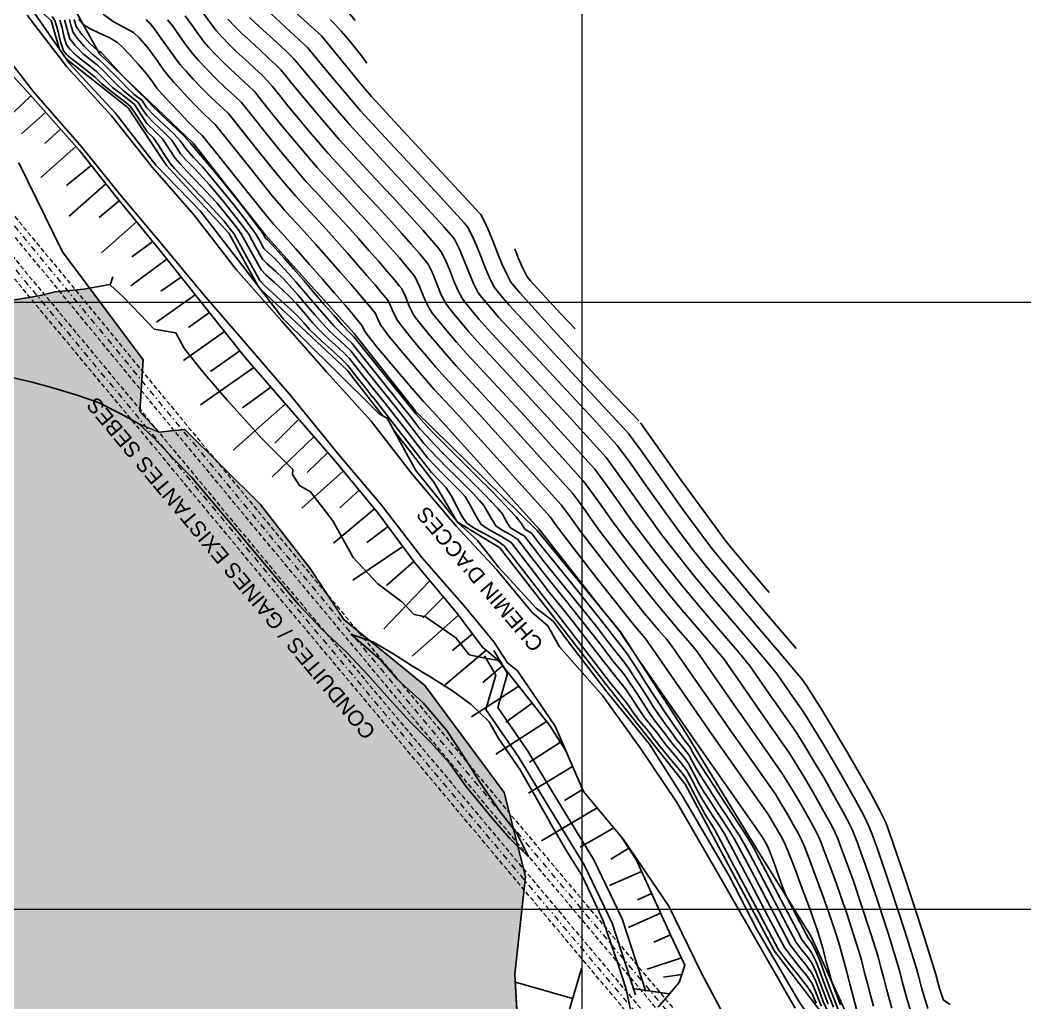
# Model space of a CAD drawing. Extents: x 62300 to 62842, y 108162 to 108784.
# Drawn here: x 62503.7 to 62587, y 108442.3 to 108523.2 of the extents above; entities that cross this region are included whole.
import ezdxf

# ---------------------------------------------------------------- set-up
doc = ezdxf.new("R2010")
doc.units = 0
doc.header["$LTSCALE"] = 1.000002
doc.header["$MEASUREMENT"] = 0
doc.linetypes.add('TRATTEGGIATA2', pattern=[0.375, 0.25, -0.125])
doc.linetypes.add('TRATTOPUNTO2', pattern=[0.5, 0.25, -0.125, 0, -0.125])
for name, color, linetype in [('-GZ-Bord route', 7, 'Continuous'), ('colore lago', 131, 'Continuous'), ('coordinate', 2, 'Continuous'), ('curve livello 1m', 2, 'Continuous'), ('curve livello 5m', 7, 'Continuous'), ('Limite fiume', 6, 'Continuous'), ('pendenze', 2, 'Continuous'), ('TalusHautBas', 7, 'Continuous'), ('TEXT035', 1, 'Continuous')]:
    doc.layers.add(name, color=color, linetype=linetype)
doc.layers.add('0_Col__Black_0.18', color=6, linetype='Continuous', lineweight=18)
doc.layers.add('0_Hatch', color=2, linetype='Continuous', lineweight=9)
doc.layers.add('Colori bordi', color=5, linetype='Continuous', plot=False)
doc.styles.add('ARIAL', font='arial.ttf')

msp = doc.modelspace()

# ---------------------------------------------------------------- hatches: boundary and pattern name
at = {"layer": '0_Hatch', "true_color": 0xf8991e}
h = msp.add_hatch(dxfattribs=at)
h.set_pattern_fill('ANGLE', color=30)
h.set_pattern_definition([(0, (0, 0), (0, 0.275), [0.2, -0.075]), (90, (0, 0), (-0.275, 2e-17), [0.2, -0.075])])
h.paths.add_polyline_path([(62483.297, 108515.684), (62482.032, 108517.097), (62480.797, 108518.624), (62479.381, 108520.094), (62478.303, 108521.736), (62477.321, 108523.279), (62476.207, 108524.706), (62475.417, 108526.585), (62474.691, 108527.672), (62473.682, 108529.326), (62472.861, 108530.056), (62471.982, 108530.92), (62470.881, 108534.491), (62470.759, 108537.242), (62470.68, 108538.889), (62471.308, 108540.459), (62471.782, 108541.391), (62472.425, 108542.8), (62473.267, 108544.257), (62472.168, 108544.884), (62471.307, 108544.63), (62468.158, 108548.302), (62467.459, 108547.562), (62466.818, 108546.48), (62466.033, 108544.564), (62465.943, 108542.034), (62464.463, 108541.58), (62464.922, 108540.056), (62465.635, 108538.368), (62466.526, 108536.084), (62467.294, 108533.586), (62467.904, 108531.734), (62468.335, 108529.356), (62469.135, 108527.456), (62470.188, 108525.91), (62471.267, 108524.698), (62472.873, 108522.774), (62474.189, 108520.808), (62475.889, 108518.535), (62477.975, 108515.927), (62480.167, 108513.315), (62482.457, 108510.57), (62484.555, 108507.662), (62486.92, 108504.999), (62489.135, 108502.419), (62490.622, 108500.479), (62491.827, 108498.973), (62493.129, 108497.806), (62494.48, 108496.495), (62496.19, 108495.56), (62497.731, 108495.16), (62499.247, 108494.765), (62500.926, 108494.352), (62502.672, 108493.881), (62504.595, 108493.435), (62506.229, 108492.99), (62508.5, 108492.315), (62510.226, 108491.698), (62512.018, 108490.794), (62513.477, 108490.005), (62515.152, 108489.294), (62513.59, 108490.987), (62513.852, 108495.246), (62509.448, 108501.151), (62508.982, 108501.068), (62506.616, 108500.849), (62505.254, 108500.524), (62503.455, 108500.237), (62501.638, 108500.05), (62499.811, 108499.923), (62498.418, 108499.75), (62497.259, 108500.191), (62496.031, 108500.762), (62495.132, 108501.512), (62493.506, 108503.289), (62492.119, 108504.715), (62490.787, 108506.486), (62489.29, 108508.763), (62487.365, 108510.725), (62486.104, 108512.363), (62484.545, 108514.141)])
at = {"layer": 'colore lago', "linetype": 'Continuous', "lineweight": 0}
msp.add_hatch(color=256, dxfattribs=at).paths.add_polyline_path([(62379.582, 108610.581), (62385.62, 108600.92), (62400.115, 108577.726), (62397.691, 108576.2), (62399.555, 108573.013), (62400.542, 108570.997), (62402.182, 108566.645), (62403.779, 108562.376), (62405.518, 108558.228), (62408.196, 108552.888), (62411.192, 108547.807), (62415.156, 108541.54), (62417.677, 108537.481), (62418.985, 108535.375), (62423.804, 108527.74), (62427.401, 108522.066), (62428.917, 108522.33), (62431.999, 108520.483), (62435.209, 108517.103), (62435.248, 108508.375), (62442.532, 108497.745), (62448.327, 108490.271), (62457.902, 108478.106), (62469.007, 108462.331), (62468.89, 108461.981), (62477.152, 108449.843), (62486.864, 108436.011), (62496.889, 108418.536), (62504.8, 108403.974), (62555.468, 108403.974), (62553.625, 108410.285), (62549.503, 108421.578), (62547.915, 108426.777), (62544.897, 108437.007), (62544.493, 108444.651), (62545.356, 108452.699), (62543.608, 108459.606), (62537.06, 108468.431), (62530.397, 108473.862), (62527.61, 108478.063), (62523.513, 108483.362), (62517.305, 108489.509), (62515.162, 108489.283), (62514.102, 108489.72), (62513.477, 108490.005), (62512.018, 108490.794), (62510.226, 108491.698), (62508.5, 108492.315), (62506.229, 108492.99), (62504.595, 108493.435), (62499.247, 108494.765), (62496.19, 108495.56), (62494.48, 108496.495), (62493.23, 108497.707), (62491.827, 108498.973), (62490.622, 108500.479), (62489.135, 108502.419), (62486.92, 108504.999), (62484.555, 108507.662), (62482.457, 108510.57), (62480.167, 108513.315), (62477.975, 108515.927), (62475.889, 108518.535), (62474.189, 108520.808), (62472.873, 108522.774), (62471.267, 108524.698), (62470.188, 108525.91), (62469.135, 108527.456), (62468.335, 108529.356), (62467.904, 108531.734), (62467.294, 108533.586), (62466.526, 108536.084), (62465.635, 108538.368), (62464.922, 108540.056), (62464.463, 108541.58), (62465.943, 108542.034), (62466.033, 108544.564), (62466.818, 108546.48), (62467.459, 108547.562), (62468.158, 108548.302), (62466.582, 108550.14), (62461.323, 108555.669), (62452.234, 108564.908), (62445.975, 108571.355), (62438.597, 108578.993), (62431.968, 108586.051), (62422.759, 108596.383), (62419.614, 108600.43), (62408.579, 108615.912), (62402.883, 108625.049), (62402.43, 108624.768), (62397.589, 108621.762), (62392.271, 108618.46)])

# ---------------------------------------------------------------- linework, layer by layer
at = {"layer": '-GZ-Bord route', "flags": 128}
for points in [[(62504.292, 108523.638), (62507.567, 108519.403), (62511.248, 108515.343), (62514.642, 108511.106), (62518.067, 108507.176), (62521.514, 108502.693), (62525.289, 108498.449), (62528.963, 108494.262), (62532.655, 108490.199), (62536.044, 108485.802), (62539.657, 108481.557), (62542.999, 108477.964), (62545.92, 108474.437), (62547.194, 108473.324), (62548.174, 108471.599), (62551.701, 108467.593), (62554.873, 108463.21), (62557.798, 108458.833), (62561.58, 108452.323), (62567.572, 108441.839)], [(62562.553, 108439.676), (62559.878, 108444.72), (62557.187, 108450.23), (62553.446, 108455.723), (62550.133, 108459.698), (62547.803, 108465.079), (62544.705, 108469.642), (62543.871, 108470.276), (62542.743, 108472.014), (62540.293, 108475.022), (62536.826, 108478.97), (62533.516, 108483.239), (62530.006, 108487.406), (62526.047, 108492.26), (62522.852, 108496.004), (62518.825, 108500.642), (62515.501, 108504.638), (62511.909, 108508.94), (62508.826, 108512.738), (62504.852, 108517.301), (62501.841, 108521.172)]]:
    msp.add_lwpolyline(points, dxfattribs=at)
at = {"layer": '0_Col__Black_0.18', "linetype": 'TRATTEGGIATA2', "ltscale": 1.5, "flags": 128}
for points, elevation in [([(62462.951, 108569.266), (62468.482, 108563.313), (62474.066, 108557.787), (62475.014, 108556.513), (62475.806, 108554.754), (62477.042, 108551.158), (62484.673, 108530.139), (62485.796, 108527.96), (62486.539, 108527.03), (62496.147, 108515.461), (62498.015, 108513.188), (62499.314, 108511.67), (62499.508, 108511.447), (62501.86, 108508.75), (62502.044, 108508.532), (62503.096, 108507.296), (62503.169, 108507.21), (62506.669, 108502.962), (62510.917, 108497.796), (62515.172, 108492.623), (62520.198, 108486.553), (62525.225, 108480.482), (62530.361, 108474.313), (62535.499, 108468.144), (62540.212, 108462.497), (62544.926, 108456.851), (62565.713, 108432.084), (62567.128, 108430.36), (62568.411, 108428.898), (62569.163, 108427.961), (62570.114, 108426.834), (62570.457, 108426.45), (62575.082, 108420.662), (62582.399, 108411.97), (62582.754, 108410.872), (62581.736, 108410.542), (62581.445, 108411.441), (62574.254, 108419.984), (62569.64, 108425.759), (62569.306, 108426.133), (62568.337, 108427.281), (62567.592, 108428.209), (62566.312, 108429.667), (62564.89, 108431.401), (62544.106, 108456.164), (62539.391, 108461.812), (62534.677, 108467.459), (62529.539, 108473.629), (62524.402, 108479.799), (62519.374, 108485.87), (62514.347, 108491.942), (62510.09, 108497.117), (62505.844, 108502.281), (62502.347, 108506.525), (62502.28, 108506.604), (62501.229, 108507.839), (62501.048, 108508.052), (62498.701, 108510.744), (62498.504, 108510.971), (62497.195, 108512.501), (62495.322, 108514.78), (62485.71, 108526.354), (62484.894, 108527.375), (62483.691, 108529.709), (62476.034, 108550.802), (62474.81, 108554.36), (62474.086, 108555.967), (62473.256, 108557.084), (62467.714, 108562.568), (62462.167, 108568.537)], 279.04), ([(62463.405, 108565.574), (62465.133, 108563.791), (62469.02, 108559.793), (62472.915, 108555.789), (62473.768, 108554.683), (62474.27, 108553.501), (62475.053, 108551.212), (62475.959, 108548.424), (62476.864, 108545.64), (62482.403, 108528.776), (62483.598, 108526.257), (62484.158, 108525.609), (62494.437, 108513.44), (62495.976, 108511.575), (62496.99, 108510.456), (62498.469, 108508.942), (62499.969, 108507.403), (62500.142, 108507.214), (62501.341, 108505.952), (62503.051, 108503.871), (62504.767, 108501.782), (62509.889, 108495.622), (62515.014, 108489.461), (62518.195, 108485.622), (62525.264, 108477.098), (62530.391, 108470.978), (62534.032, 108466.633), (62535.529, 108464.845), (62535.642, 108464.708), (62536.737, 108463.404), (62545.242, 108453.253), (62545.418, 108453.044), (62561.204, 108434.247), (62563.166, 108431.887), (62565.561, 108428.98), (62566.396, 108428.011), (62567.418, 108426.731), (62568.805, 108425.067), (62572.623, 108420.422), (62576.608, 108415.646), (62580.658, 108410.792), (62581.152, 108409.337), (62580.139, 108408.993), (62579.709, 108410.26), (62575.787, 108414.96), (62571.799, 108419.739), (62567.981, 108424.384), (62566.589, 108426.054), (62565.572, 108427.328), (62564.743, 108428.291), (62562.342, 108431.205), (62560.383, 108433.561), (62544.599, 108452.356), (62544.422, 108452.566), (62535.917, 108462.716), (62534.82, 108464.023), (62534.706, 108464.161), (62533.211, 108465.946), (62529.571, 108470.291), (62524.442, 108476.413), (62517.372, 108484.939), (62514.19, 108488.777), (62509.066, 108494.938), (62503.943, 108501.1), (62502.224, 108503.191), (62500.538, 108505.243), (62499.359, 108506.485), (62499.192, 108506.668), (62497.703, 108508.194), (62496.211, 108509.723), (62495.167, 108510.875), (62493.616, 108512.754), (62483.344, 108524.914), (62482.694, 108525.668), (62481.407, 108528.378), (62475.846, 108545.308), (62474.941, 108548.093), (62474.037, 108550.874), (62473.27, 108553.119), (62472.836, 108554.139), (62472.105, 108555.087), (62468.252, 108559.048), (62464.365, 108563.045), (62462.637, 108564.829)], 277.833)]:
    msp.add_lwpolyline(points, close=True, dxfattribs=dict(at, elevation=elevation))
at = {"layer": '0_Col__Black_0.18', "linetype": 'TRATTOPUNTO2', "ltscale": 2, "flags": 128}
for points, elevation in [([(62462.559, 108568.901), (62468.098, 108562.94), (62473.661, 108557.435), (62474.55, 108556.24), (62475.308, 108554.557), (62476.538, 108550.98), (62484.182, 108529.924), (62485.345, 108527.667), (62486.124, 108526.692), (62495.734, 108515.121), (62497.605, 108512.844), (62498.909, 108511.32), (62499.105, 108511.096), (62501.454, 108508.401), (62501.636, 108508.186), (62502.688, 108506.95), (62502.758, 108506.868), (62506.256, 108502.622), (62510.504, 108497.456), (62514.759, 108492.282), (62519.786, 108486.211), (62524.813, 108480.14), (62529.95, 108473.971), (62535.088, 108467.802), (62539.801, 108462.154), (62544.516, 108456.507), (62565.301, 108431.742), (62566.72, 108430.013), (62568.001, 108428.553), (62568.75, 108427.621), (62569.71, 108426.484), (62570.049, 108426.105), (62574.668, 108420.323), (62581.922, 108411.705), (62582.245, 108410.707)], 279.04), ([(62463.021, 108565.201), (62464.749, 108563.418), (62468.636, 108559.42), (62472.51, 108555.438), (62473.302, 108554.411), (62473.77, 108553.31), (62474.545, 108551.043), (62475.45, 108548.258), (62476.355, 108545.474), (62481.905, 108528.577), (62483.146, 108525.962), (62483.751, 108525.261), (62494.026, 108513.097), (62495.571, 108511.225), (62496.601, 108510.09), (62498.086, 108508.568), (62499.58, 108507.036), (62499.751, 108506.85), (62500.939, 108505.597), (62502.637, 108503.531), (62504.355, 108501.441), (62509.478, 108495.28), (62514.602, 108489.119), (62517.784, 108485.281), (62524.853, 108476.755), (62529.981, 108470.634), (62533.622, 108466.289), (62535.117, 108464.503), (62535.231, 108464.366), (62536.327, 108463.06), (62544.832, 108452.909), (62545.008, 108452.7), (62560.794, 108433.904), (62562.754, 108431.546), (62565.152, 108428.636), (62565.984, 108427.67), (62567.003, 108426.392), (62568.393, 108424.725), (62572.211, 108420.08), (62576.198, 108415.303), (62580.184, 108410.526), (62580.646, 108409.165)], 277.833)]:
    msp.add_lwpolyline(points, dxfattribs=dict(at, elevation=elevation))
at = {"layer": 'Colori bordi', "linetype": 'Continuous', "lineweight": 0, "flags": 128}
msp.add_lwpolyline([(62496.889, 108418.536), (62504.8, 108403.974), (62555.468, 108403.974), (62553.625, 108410.285), (62549.503, 108421.578), (62547.915, 108426.777), (62544.897, 108437.007), (62544.493, 108444.651), (62545.356, 108452.699), (62543.608, 108459.606), (62537.06, 108468.431), (62530.397, 108473.862), (62527.61, 108478.063), (62523.513, 108483.362), (62517.305, 108489.509), (62515.162, 108489.283), (62513.59, 108490.987), (62513.852, 108495.246), (62507.206, 108504.157), (62503.622, 108511.488)], dxfattribs=at)
at = {"layer": 'coordinate', "linetype": 'Continuous', "lineweight": 0}
for p, q in [((62550, 108657.803), (62550, 108403.974)), ((62300, 108500), (62587, 108500)), ((62300, 108450), (62587, 108450))]:
    msp.add_line(p, q, dxfattribs=at)
at = {"layer": 'curve livello 1m'}
for p, q in [((62500.388, 108528.529), (62506.267, 108523.205)), ((62506.267, 108523.205), (62506.97, 108520.827)), ((62507.509, 108520.051), (62512.621, 108516.011)), ((62512.621, 108516.011), (62515.795, 108511.26)), ((62515.795, 108511.26), (62520.911, 108505.68)), ((62520.911, 108505.68), (62523.297, 108501.372)), ((62523.527, 108501.073), (62530.656, 108494.405)), ((62530.656, 108494.405), (62533.548, 108490.682)), ((62534.568, 108489.369), (62537.82, 108485.183)), ((62537.82, 108485.183), (62539.739, 108481.916)), ((62539.739, 108481.916), (62543.26, 108479.775)), ((62543.26, 108479.775), (62552.201, 108468.266)), ((62552.201, 108468.266), (62558.522, 108460.294)), ((62558.522, 108460.294), (62565.886, 108446.521)), ((62565.886, 108446.521), (62572.134, 108438.367))]:
    msp.add_line(p, q, dxfattribs=at)
at = {"layer": 'curve livello 1m', "flags": 128}
for points in [[(62554.706, 108490.215), (62551.573, 108493.492), (62547.943, 108497.399), (62544.904, 108500.764), (62544.904, 108500.764), (62544.434, 108501.312), (62544.166, 108501.649), (62544.166, 108501.649), (62543.813, 108502.303), (62543.455, 108503.105), (62543.094, 108503.995), (62542.733, 108504.911), (62542.374, 108505.794), (62542.02, 108506.584), (62541.672, 108507.22), (62541.672, 108507.22), (62541.572, 108507.336), (62539.521, 108509.572), (62537, 108512.27), (62534.541, 108514.903), (62532.676, 108516.945), (62532.676, 108516.945), (62531.99, 108517.756), (62528.544, 108521.937), (62524.577, 108525.575)], [(62510.574, 108523.733), (62511.39, 108523.115), (62512.293, 108522.647), (62513.077, 108522.231), (62513.528, 108521.782), (62514.14, 108521.084), (62514.566, 108520.524), (62515.058, 108519.83), (62515.548, 108519.139), (62515.967, 108518.59), (62516.347, 108518.156), (62516.895, 108517.557), (62517.543, 108516.869), (62518.219, 108516.165), (62518.857, 108515.518), (62519.363, 108515.045), (62519.799, 108514.633), (62520.93, 108513.245), (62522.84, 108510.842), (62524.502, 108508.775), (62525.053, 108508.117), (62525.511, 108507.582), (62525.986, 108507.065), (62526.594, 108506.415), (62527.109, 108505.857), (62528.125, 108504.717), (62529.13, 108503.58), (62530.09, 108502.487), (62530.969, 108501.476), (62531.733, 108500.589), (62532.348, 108499.864), (62532.779, 108499.342), (62532.992, 108499.063), (62533.201, 108498.598), (62533.411, 108498.127), (62533.651, 108497.794), (62534.088, 108497.241), (62534.681, 108496.515), (62535.393, 108495.661), (62536.185, 108494.727), (62537.017, 108493.758), (62537.852, 108492.802), (62539.643, 108490.874), (62547.391, 108482.319), (62547.782, 108481.78), (62548.249, 108481.131), (62551.183, 108477.321), (62554.14, 108473.592), (62554.721, 108472.907), (62555.216, 108472.321), (62560.135, 108465.239), (62560.56, 108464.634), (62565.38, 108457.756), (62565.894, 108456.916), (62566.394, 108456.047), (62566.73, 108455.409), (62567.041, 108454.669), (62567.525, 108453.425), (62568.117, 108451.847), (62568.754, 108450.104), (62569.373, 108448.366), (62569.652, 108447.511), (62569.881, 108446.678), (62570.15, 108445.645), (62570.402, 108444.681), (62570.582, 108444.053), (62570.928, 108443.095), (62571.322, 108442.1)], [(62518.745, 108523.905), (62519.28, 108523.18), (62519.863, 108522.379), (62520.332, 108521.863), (62520.951, 108521.222), (62521.532, 108520.666), (62522.266, 108519.986), (62523.027, 108519.288), (62523.687, 108518.675), (62524.116, 108518.252), (62524.516, 108517.761), (62525.191, 108516.912), (62525.778, 108516.181), (62527.587, 108514.019), (62529.094, 108512.263), (62530.194, 108511.059), (62531.644, 108509.506), (62533.131, 108507.915), (62534.34, 108506.597), (62535.166, 108505.668), (62535.949, 108504.776), (62536.62, 108504.002), (62537.104, 108503.43), (62537.332, 108503.142), (62537.69, 108502.431), (62538.057, 108501.525), (62538.426, 108500.615), (62538.788, 108499.888), (62539.018, 108499.579), (62539.454, 108499.039), (62540.034, 108498.344), (62540.696, 108497.567), (62541.378, 108496.783), (62547.207, 108490.51), (62551.076, 108486.237), (62551.76, 108485.316), (62552.823, 108483.828), (62553.972, 108482.216), (62554.913, 108480.924), (62556.541, 108478.809), (62558.183, 108476.74), (62559.545, 108475.115), (62561.249, 108473.128), (62562.838, 108471.269), (62563.859, 108470.033), (62565.7, 108467.383), (62565.859, 108467.156), (62567.663, 108464.581), (62568.388, 108463.42), (62569.159, 108462.146), (62569.934, 108460.83), (62570.674, 108459.544), (62571.339, 108458.356), (62571.887, 108457.337), (62572.279, 108456.557), (62572.448, 108456.148), (62572.716, 108455.448), (62573.033, 108454.59), (62573.348, 108453.707), (62574.255, 108451.037), (62575.236, 108448.026), (62575.999, 108445.578), (62576.204, 108444.836), (62576.441, 108443.932), (62576.673, 108443.044), (62576.866, 108442.352), (62577.202, 108441.29)], [(62531.329, 108523.206), (62530.824, 108523.819)], [(62506.356, 108523.531), (62506.588, 108523.221), (62506.834, 108522.421), (62507.04, 108521.46), (62507.282, 108520.705), (62507.565, 108520.385), (62508.03, 108519.997), (62508.688, 108519.491), (62509.373, 108518.966), (62509.919, 108518.52), (62510.449, 108517.996), (62511.022, 108517.531), (62511.75, 108516.977), (62512.421, 108516.462), (62512.824, 108516.116), (62513.24, 108515.527), (62513.738, 108514.719), (62514.195, 108514.05), (62514.682, 108513.568), (62515.11, 108512.945), (62515.608, 108512.147), (62516.059, 108511.483), (62516.453, 108511.023), (62517.038, 108510.39), (62517.747, 108509.642), (62518.514, 108508.839), (62519.274, 108508.041), (62519.961, 108507.305), (62520.509, 108506.692), (62520.986, 108506.113), (62521.329, 108505.66), (62522.396, 108503.723), (62523.468, 108501.778), (62523.84, 108501.396), (62524.49, 108500.797), (62525.268, 108500.095), (62526.025, 108499.404), (62526.611, 108498.84), (62527.093, 108498.295), (62527.576, 108497.751), (62528.142, 108497.203), (62528.857, 108496.548), (62529.604, 108495.872), (62530.268, 108495.26), (62530.732, 108494.799), (62531.396, 108493.948), (62532.289, 108492.796), (62532.628, 108492.376), (62532.966, 108491.956), (62534.515, 108489.962), (62537.613, 108485.974), (62538.273, 108485.296), (62538.84, 108484.705), (62539.259, 108484.03), (62539.719, 108483.166), (62540.158, 108482.354), (62540.512, 108481.831), (62541.133, 108481.384), (62542.012, 108480.904), (62542.916, 108480.414), (62543.613, 108479.938), (62545.589, 108477.379), (62547.578, 108474.802), (62547.941, 108474.35), (62548.304, 108473.898), (62550.357, 108471.236), (62552.299, 108468.721), (62552.791, 108468.116), (62553.366, 108467.416), (62553.718, 108466.978), (62554.013, 108466.534), (62554.309, 108466.088), (62554.76, 108465.521), (62555.305, 108464.867), (62555.738, 108464.32), (62555.795, 108464.231), (62556.292, 108463.591), (62556.929, 108462.821), (62557.597, 108462.027), (62558.184, 108461.312), (62558.582, 108460.782), (62558.889, 108460.238), (62559.324, 108459.398), (62559.786, 108458.501), (62560.177, 108457.782), (62560.564, 108457.178), (62560.951, 108456.574), (62562.517, 108453.622), (62564.098, 108450.641), (62564.581, 108449.719), (62566.208, 108446.651), (62566.694, 108445.977), (62567.33, 108445.18), (62568.002, 108444.357), (62568.597, 108443.606), (62568.999, 108443.024), (62569.313, 108442.26)], [(62506.987, 108523.241), (62507.186, 108522.595), (62507.352, 108521.818), (62507.548, 108521.208), (62507.824, 108520.858), (62508.257, 108520.407), (62508.755, 108520), (62509.435, 108519.48), (62510.005, 108519.022), (62510.674, 108518.361), (62511.343, 108517.701), (62511.955, 108517.212), (62512.679, 108516.661), (62513.138, 108516.28), (62513.639, 108515.533), (62514.174, 108514.718), (62514.811, 108514.088), (62515.445, 108513.459), (62515.964, 108512.676), (62516.502, 108511.858), (62516.871, 108511.432), (62517.427, 108510.835), (62518.09, 108510.14), (62518.78, 108509.417), (62519.416, 108508.74), (62519.919, 108508.181), (62520.502, 108507.486), (62521.097, 108506.75), (62521.609, 108506.091), (62521.944, 108505.63), (62522.76, 108504.149), (62523.579, 108502.662), (62523.973, 108502.267), (62524.653, 108501.647), (62525.398, 108500.973), (62525.983, 108500.415), (62526.542, 108499.802), (62527.197, 108499.045), (62527.852, 108498.287), (62528.412, 108497.674), (62528.979, 108497.13), (62529.691, 108496.483), (62530.372, 108495.862), (62530.848, 108495.396), (62531.36, 108494.739), (62532.049, 108493.849), (62532.901, 108492.794), (62533.752, 108491.738), (62534.934, 108490.216), (62537.299, 108487.172), (62537.86, 108486.57), (62538.58, 108485.844), (62539.329, 108485.099), (62539.974, 108484.443), (62540.385, 108483.98), (62540.838, 108483.223), (62541.32, 108482.313), (62541.712, 108481.699), (62542.424, 108481.219), (62543.39, 108480.704), (62544.174, 108480.196), (62545.742, 108478.165), (62547.321, 108476.12), (62548.296, 108474.905), (62549.269, 108473.693), (62550.918, 108471.556), (62552.476, 108469.537), (62553.108, 108468.763), (62553.615, 108468.138), (62554.11, 108467.406), (62554.679, 108466.522), (62555.178, 108465.782), (62555.753, 108465.073), (62556.312, 108464.381), (62556.456, 108464.156), (62556.968, 108463.504), (62557.62, 108462.724), (62558.241, 108461.977), (62558.661, 108461.427), (62558.661, 108461.427), (62559.012, 108460.791), (62559.495, 108459.852), (62559.924, 108459.053), (62560.33, 108458.4), (62560.839, 108457.623), (62561.348, 108456.848), (62561.753, 108456.197), (62562.959, 108453.924), (62564.176, 108451.629), (62565.363, 108449.361), (62566.696, 108446.848), (62567.217, 108446.139), (62567.893, 108445.303), (62568.542, 108444.497), (62568.982, 108443.877), (62569.24, 108443.289), (62569.501, 108442.578), (62569.759, 108441.99)], [(62570.205, 108441.72), (62569.896, 108442.39), (62569.585, 108443.225), (62569.274, 108444.059), (62568.965, 108444.729), (62568.965, 108444.729), (62568.465, 108445.412), (62567.759, 108446.28), (62567.184, 108447.044), (62567.184, 108447.044), (62566.145, 108449.002), (62564.254, 108452.617), (62563.4, 108454.226), (62562.555, 108455.82), (62562.155, 108456.472), (62561.659, 108457.241), (62561.114, 108458.069), (62560.569, 108458.898), (62560.072, 108459.668), (62559.67, 108460.323), (62559.67, 108460.323), (62559.173, 108461.265), (62558.741, 108462.072), (62558.741, 108462.072), (62558.289, 108462.65), (62557.649, 108463.414), (62557.117, 108464.082), (62557.117, 108464.082), (62556.885, 108464.441), (62556.472, 108464.953), (62556.048, 108465.477), (62556.048, 108465.477), (62555.587, 108466.143), (62555.054, 108466.961), (62554.498, 108467.828), (62553.967, 108468.642), (62553.511, 108469.299), (62553.511, 108469.299), (62553.129, 108469.77), (62552.653, 108470.354), (62552.653, 108470.354), (62551.478, 108471.876), (62550.235, 108473.487), (62550.235, 108473.487), (62548.651, 108475.46), (62547.064, 108477.437), (62547.064, 108477.437), (62545.895, 108478.951), (62544.734, 108480.455), (62544.154, 108480.83), (62543.439, 108481.212), (62542.912, 108481.567), (62542.912, 108481.567), (62542.446, 108482.352), (62541.93, 108483.255), (62541.93, 108483.255), (62541.574, 108483.673), (62541.04, 108484.237), (62540.38, 108484.906), (62539.645, 108485.639), (62538.887, 108486.393), (62538.156, 108487.127), (62537.505, 108487.8), (62536.985, 108488.37), (62536.985, 108488.37), (62535.354, 108490.47), (62534.538, 108491.52), (62533.174, 108493.212), (62531.81, 108494.903), (62531.81, 108494.903), (62531.324, 108495.529), (62530.964, 108495.993), (62530.964, 108495.993), (62530.478, 108496.459), (62529.809, 108497.066), (62529.247, 108497.597), (62529.247, 108497.597), (62528.674, 108498.215), (62528.01, 108498.97), (62527.301, 108499.794), (62526.592, 108500.618), (62525.928, 108501.373), (62525.355, 108501.99), (62525.355, 108501.99), (62524.783, 108502.529), (62524.106, 108503.141), (62523.691, 108503.546), (62523.691, 108503.546), (62523.124, 108504.575), (62522.56, 108505.6), (62522.242, 108506.046), (62521.776, 108506.66), (62521.207, 108507.386), (62520.58, 108508.167), (62519.938, 108508.947), (62519.328, 108509.67), (62519.328, 108509.67), (62518.764, 108510.288), (62518.053, 108511.035), (62517.384, 108511.74), (62516.946, 108512.234), (62516.946, 108512.234), (62516.571, 108512.804), (62516.209, 108513.349), (62516.209, 108513.349), (62515.575, 108514.001), (62514.79, 108514.733), (62514.154, 108515.386), (62514.154, 108515.386), (62513.791, 108515.937), (62513.452, 108516.443), (62513.452, 108516.443), (62512.903, 108516.883), (62512.238, 108517.405), (62512.238, 108517.405), (62511.744, 108517.876), (62511.165, 108518.464), (62510.586, 108519.052), (62510.091, 108519.525), (62510.091, 108519.525), (62509.493, 108519.996), (62508.949, 108520.429), (62508.949, 108520.429), (62508.256, 108521.151), (62507.815, 108521.712), (62507.815, 108521.712), (62507.602, 108522.471), (62507.387, 108523.262)], [(62508.186, 108523.302), (62508.347, 108522.719), (62508.802, 108522.067), (62509.456, 108521.327), (62510.115, 108520.72), (62510.406, 108520.567), (62510.864, 108520.087), (62511.67, 108519.202), (62512.375, 108518.443), (62513.003, 108517.805), (62513.615, 108517.202), (62514.026, 108516.813), (62514.081, 108516.769), (62514.112, 108516.722), (62514.607, 108516.181), (62515.234, 108515.57), (62515.926, 108514.925), (62516.618, 108514.28), (62517.244, 108513.671), (62517.737, 108513.131), (62517.834, 108512.984), (62518.147, 108512.647), (62519.212, 108511.386), (62520.332, 108510.024), (62521.428, 108508.659), (62522.422, 108507.392), (62523.236, 108506.319), (62523.79, 108505.54), (62523.852, 108505.427), (62523.915, 108505.313), (62524.099, 108505.141), (62524.747, 108504.452), (62525.477, 108503.639), (62526.266, 108502.736), (62527.09, 108501.78), (62527.927, 108500.806), (62528.751, 108499.85), (62529.54, 108498.947), (62530.271, 108498.133), (62530.918, 108497.444), (62531.195, 108497.186), (62531.331, 108497.01), (62533.721, 108494.048), (62536.11, 108491.085), (62536.193, 108490.979), (62536.358, 108490.766), (62536.994, 108490.061), (62537.764, 108489.25), (62538.634, 108488.361), (62539.569, 108487.422), (62540.534, 108486.461), (62541.495, 108485.506), (62542.417, 108484.586), (62543.264, 108483.727), (62544.004, 108482.959), (62544.601, 108482.31), (62545.019, 108481.806), (62545.312, 108481.303), (62545.855, 108480.972), (62546.201, 108480.524), (62546.549, 108480.072), (62549.361, 108476.571), (62552.166, 108473.075), (62552.598, 108472.516), (62553.006, 108471.987), (62553.304, 108471.621), (62553.73, 108471.02), (62554.208, 108470.309), (62554.725, 108469.52), (62555.265, 108468.682), (62555.813, 108467.828), (62556.354, 108466.988), (62556.873, 108466.194), (62557.356, 108465.476), (62557.787, 108464.867), (62558.032, 108464.563), (62558.438, 108463.932), (62558.899, 108463.361), (62559.163, 108462.864), (62559.666, 108462.036), (62560.274, 108461.082), (62560.952, 108460.042), (62561.664, 108458.961), (62562.376, 108457.88), (62563.053, 108456.842), (62563.658, 108455.89), (62564.159, 108455.066), (62564.284, 108454.83), (62564.41, 108454.592), (62567.709, 108448.286), (62568.16, 108447.437), (62568.564, 108446.916), (62568.932, 108446.434), (62569.29, 108445.701), (62569.652, 108444.797), (62570.014, 108443.808), (62570.376, 108442.818), (62570.738, 108441.914)], [(62508.586, 108523.322), (62508.613, 108523.222), (62508.916, 108522.88), (62509.527, 108522.514), (62510.319, 108522.142), (62511.116, 108521.77), (62511.742, 108521.399), (62512.146, 108521.025), (62512.752, 108520.392), (62513.449, 108519.62), (62514.124, 108518.828), (62514.561, 108518.232), (62514.993, 108517.643), (62515.432, 108517.141), (62516.066, 108516.449), (62516.814, 108515.654), (62517.597, 108514.84), (62518.333, 108514.092), (62518.72, 108513.729), (62520.034, 108512.116), (62522.253, 108509.325), (62524.183, 108506.923), (62524.616, 108506.412), (62524.949, 108506.052), (62525.301, 108505.672), (62526.442, 108504.392), (62527.571, 108503.115), (62528.648, 108501.888), (62529.635, 108500.753), (62530.493, 108499.757), (62531.184, 108498.943), (62531.668, 108498.357), (62531.907, 108498.043), (62532.067, 108497.686), (62532.286, 108497.379), (62532.676, 108496.881), (62533.206, 108496.226), (62533.849, 108495.449), (62534.575, 108494.584), (62535.357, 108493.666), (62536.165, 108492.729), (62536.97, 108491.807), (62537.752, 108490.965), (62546.47, 108481.339), (62546.583, 108481.183), (62551.151, 108475.337), (62553.132, 108472.869), (62553.183, 108472.804), (62553.201, 108472.782), (62553.557, 108472.251), (62554.144, 108471.359), (62554.654, 108470.592), (62558.744, 108464.704), (62559.235, 108464.003), (62564.81, 108456.049), (62565.116, 108455.541), (62565.343, 108455.122), (62565.618, 108454.454), (62565.938, 108453.576), (62566.276, 108452.616), (62566.606, 108451.702), (62566.904, 108450.962), (62568.491, 108447.928), (62568.647, 108447.634), (62568.915, 108447.286), (62569.288, 108446.539), (62569.663, 108445.628), (62570.04, 108444.62), (62570.417, 108443.578), (62570.794, 108442.569), (62571.169, 108441.658)], [(62514.099, 108523.285), (62514.272, 108523.106), (62514.432, 108522.961), (62514.833, 108522.456), (62515.351, 108521.736), (62515.919, 108520.925), (62516.471, 108520.15), (62516.941, 108519.537), (62517.367, 108519.055), (62517.991, 108518.381), (62518.7, 108517.637), (62519.38, 108516.944), (62519.883, 108516.47), (62520.476, 108515.925), (62520.878, 108515.538), (62521.826, 108514.374), (62523.428, 108512.36), (62524.821, 108510.626), (62525.686, 108509.592), (62526.407, 108508.752), (62526.933, 108508.176), (62527.627, 108507.434), (62528.338, 108506.673), (62528.917, 108506.042), (62529.808, 108505.042), (62530.69, 108504.045), (62531.531, 108503.086), (62532.302, 108502.2), (62532.973, 108501.421), (62533.512, 108500.786), (62533.89, 108500.328), (62534.077, 108500.082), (62534.415, 108499.33), (62534.756, 108498.567), (62534.971, 108498.269), (62535.362, 108497.774), (62535.893, 108497.123), (62536.531, 108496.358), (62537.24, 108495.521), (62537.986, 108494.654), (62538.733, 108493.798), (62541.534, 108490.783), (62548.313, 108483.298), (62548.734, 108482.724), (62549.366, 108481.838), (62549.915, 108481.08), (62552.522, 108477.693), (62555.151, 108474.379), (62555.685, 108473.742), (62556.353, 108472.963), (62556.977, 108472.234), (62557.377, 108471.749), (62561.526, 108465.775), (62561.885, 108465.264), (62565.951, 108459.462), (62566.434, 108458.682), (62566.945, 108457.825), (62567.43, 108456.982), (62567.838, 108456.242), (62568.117, 108455.696), (62568.382, 108455.066), (62568.794, 108454.007), (62569.297, 108452.664), (62569.84, 108451.181), (62570.367, 108449.701), (62570.665, 108448.823), (62570.988, 108447.833), (62571.239, 108447.028), (62571.493, 108446.125), (62571.784, 108445.032), (62572.092, 108443.85), (62572.396, 108442.682), (62572.676, 108441.632)], [(62517.307, 108523.591), (62517.772, 108522.979), (62518.364, 108522.137), (62518.889, 108521.431), (62519.279, 108520.995), (62519.848, 108520.39), (62520.427, 108519.796), (62521.05, 108519.203), (62521.83, 108518.486), (62522.561, 108517.811), (62523.037, 108517.347), (62523.619, 108516.632), (62524.603, 108515.394), (62525.459, 108514.329), (62526.953, 108512.544), (62528.198, 108511.093), (62529.107, 108510.098), (62530.305, 108508.815), (62531.533, 108507.501), (62532.532, 108506.412), (62533.388, 108505.451), (62534.217, 108504.509), (62534.969, 108503.646), (62535.593, 108502.92), (62536.036, 108502.393), (62536.247, 108502.122), (62536.642, 108501.3), (62537.045, 108500.286), (62537.444, 108499.448), (62537.714, 108499.083), (62538.228, 108498.447), (62538.912, 108497.628), (62539.692, 108496.712), (62540.496, 108495.788), (62545.316, 108490.601), (62550.155, 108485.258), (62550.706, 108484.516), (62551.563, 108483.316), (62552.489, 108482.017), (62553.247, 108480.976), (62555.202, 108478.437), (62557.172, 108475.953), (62558.258, 108474.658), (62559.617, 108473.073), (62560.885, 108471.591), (62561.698, 108470.605), (62564.309, 108466.847), (62564.534, 108466.525), (62567.093, 108462.875), (62567.689, 108461.919), (62568.323, 108460.87), (62568.962, 108459.788), (62569.571, 108458.728), (62570.118, 108457.751), (62570.569, 108456.912), (62570.892, 108456.27), (62571.064, 108455.86), (62571.331, 108455.172), (62571.659, 108454.299), (62572.012, 108453.334), (62572.354, 108452.372), (62573.058, 108450.299), (62573.82, 108447.961), (62574.412, 108446.061), (62574.623, 108445.308), (62574.865, 108444.389), (62575.116, 108443.423), (62575.352, 108442.532), (62575.549, 108441.835)], [(62520.838, 108523.326), (62521.475, 108522.649), (62522.027, 108522.117), (62522.722, 108521.47), (62523.474, 108520.78), (62524.195, 108520.117), (62524.797, 108519.552), (62525.195, 108519.156), (62525.589, 108518.668), (62526.097, 108518.032), (62528.221, 108515.495), (62529.989, 108513.434), (62531.281, 108512.02), (62532.983, 108510.197), (62534.728, 108508.329), (62536.148, 108506.781), (62536.928, 108505.903), (62537.637, 108505.092), (62538.169, 108504.47), (62538.417, 108504.161), (62538.753, 108503.517), (62539.098, 108502.697), (62539.445, 108501.817), (62539.792, 108500.989), (62540.133, 108500.328), (62540.397, 108499.979), (62540.906, 108499.358), (62541.56, 108498.585), (62542.259, 108497.778), (62549.097, 108490.419), (62551.998, 108487.217), (62552.814, 108486.117), (62554.084, 108484.34), (62555.456, 108482.414), (62556.579, 108480.873), (62557.881, 108479.181), (62559.193, 108477.527), (62560.832, 108475.573), (62562.881, 108473.183), (62564.792, 108470.948), (62566.019, 108469.462), (62567.091, 108467.919), (62567.184, 108467.787), (62568.234, 108466.288), (62569.087, 108464.92), (62569.994, 108463.421), (62570.907, 108461.873), (62571.778, 108460.359), (62572.559, 108458.961), (62573.205, 108457.762), (62573.666, 108456.844), (62573.942, 108456.143), (62574.342, 108455.043), (62575.451, 108451.775), (62576.653, 108448.09), (62577.585, 108445.095), (62577.781, 108444.382), (62577.999, 108443.542), (62578.184, 108442.869), (62578.524, 108441.811)], [(62522.633, 108523.463), (62523.432, 108522.72), (62524.296, 108521.927), (62525.124, 108521.165), (62525.817, 108520.516), (62526.274, 108520.061), (62526.416, 108519.884), (62528.854, 108516.97), (62530.885, 108514.604), (62532.367, 108512.981), (62534.322, 108510.888), (62536.326, 108508.744), (62537.956, 108506.966), (62538.657, 108506.175), (62539.23, 108505.513), (62539.502, 108505.181), (62539.889, 108504.439), (62540.285, 108503.496), (62540.686, 108502.482), (62541.084, 108501.529), (62541.477, 108500.769), (62541.799, 108500.352), (62542.415, 108499.613), (62543.141, 108498.773), (62550.988, 108490.328), (62552.919, 108488.197), (62553.868, 108486.918), (62555.344, 108484.851), (62556.939, 108482.613), (62558.245, 108480.821), (62559.221, 108479.553), (62560.204, 108478.313), (62562.118, 108476.031), (62564.512, 108473.238), (62566.746, 108470.626), (62568.18, 108468.89), (62568.482, 108468.454), (62568.508, 108468.417), (62568.805, 108467.994), (62569.786, 108466.421), (62570.829, 108464.697), (62571.879, 108462.916), (62572.881, 108461.174), (62573.78, 108459.566), (62574.523, 108458.187), (62575.053, 108457.131), (62575.336, 108456.378), (62576.648, 108452.512), (62578.069, 108448.155), (62579.172, 108444.612), (62579.34, 108443.986), (62579.502, 108443.387), (62579.803, 108442.503), (62580.357, 108442.153)], [(62532.302, 108519.702), (62531.868, 108520.283), (62531.326, 108520.967), (62530.74, 108521.678), (62530.171, 108522.341), (62529.684, 108522.878), (62529.684, 108522.878), (62529.268, 108523.288)], [(62549.446, 108497.82), (62548.276, 108499.044), (62546.92, 108500.502), (62545.786, 108501.759), (62545.786, 108501.759), (62545.51, 108502.09), (62545.131, 108502.794), (62544.748, 108503.65), (62544.475, 108504.401)], [(62554.829, 108490.062), (62558.17, 108485.365), (62561.577, 108480.717), (62561.9, 108480.298), (62562.225, 108479.887), (62563.818, 108477.977), (62565.438, 108476.091)]]:
    msp.add_lwpolyline(points, dxfattribs=at)
at = {"layer": 'curve livello 1m', "linetype": 'Continuous', "lineweight": 0, "flags": 128}
msp.add_lwpolyline([(62513.477, 108490.005), (62515.152, 108489.294)], dxfattribs=at)
at = {"layer": 'curve livello 5m', "flags": 128}
for points in [[(62567.673, 108471.47), (62564.416, 108475.261), (62561.215, 108479.1), (62560.56, 108479.925), (62559.911, 108480.769), (62559.911, 108480.769), (62558.422, 108482.812), (62556.604, 108485.363), (62554.922, 108487.719), (62553.84, 108489.176), (62552.879, 108490.237), (62544.023, 108499.769), (62543.258, 108500.661), (62542.821, 108501.209), (62542.452, 108501.907), (62542.077, 108502.773), (62541.699, 108503.721), (62541.323, 108504.666), (62540.951, 108505.521), (62540.587, 108506.201), (62540.304, 108506.538), (62539.764, 108507.151), (62537.924, 108509.158), (62535.661, 108511.579), (62533.454, 108513.942), (62531.781, 108515.774), (62528.949, 108519.12), (62527.403, 108520.995), (62525.624, 108522.627), (62522.724, 108525.342)], [(62504.654, 108524.161), (62507.755, 108519.697), (62511.565, 108515.606), (62514.898, 108511.295), (62518.55, 108507.534), (62521.985, 108503.081), (62525.416, 108498.613), (62529.513, 108494.563), (62533.304, 108490.81), (62533.975, 108490.459), (62536.327, 108486.141), (62539.814, 108481.831), (62541.413, 108480.369), (62543.134, 108478.165), (62546.232, 108474.786), (62547.642, 108473.728), (62548.868, 108472.057), (62552.077, 108467.891), (62555.574, 108463.585), (62558.297, 108459.302), (62562.15, 108452.752), (62564.421, 108448.312), (62567.918, 108442.346), (62571.152, 108437.64)], [(62507.787, 108523.282), (62507.935, 108522.738), (62508.081, 108522.215), (62508.081, 108522.215), (62508.418, 108521.758), (62508.996, 108521.105), (62509.64, 108520.452), (62509.64, 108520.452), (62510.177, 108520.027), (62510.708, 108519.525), (62511.329, 108518.9), (62511.98, 108518.235), (62512.601, 108517.61), (62513.132, 108517.109), (62513.132, 108517.109), (62513.767, 108516.606), (62514.133, 108516.054), (62514.757, 108515.396), (62515.554, 108514.646), (62516.351, 108513.897), (62516.973, 108513.24), (62516.973, 108513.24), (62517.39, 108512.609), (62518.016, 108511.931), (62518.738, 108511.158), (62518.738, 108511.158), (62519.575, 108510.167), (62520.456, 108509.096), (62521.318, 108508.023), (62522.099, 108507.026), (62522.739, 108506.183), (62523.175, 108505.57), (62523.175, 108505.57), (62523.488, 108505.001), (62523.803, 108504.429), (62524.216, 108504.039), (62524.727, 108503.566), (62524.727, 108503.566), (62525.236, 108503.025), (62525.809, 108502.386), (62526.429, 108501.677), (62527.076, 108500.926), (62527.733, 108500.161), (62528.381, 108499.41), (62529.001, 108498.701), (62529.574, 108498.062), (62530.083, 108497.521), (62530.083, 108497.521), (62530.606, 108497.034), (62531.079, 108496.589), (62531.079, 108496.589), (62531.57, 108495.957), (62533.447, 108493.63), (62535.324, 108491.303), (62535.324, 108491.303), (62535.773, 108490.725), (62536.671, 108489.568), (62537.227, 108488.954), (62537.907, 108488.242), (62538.676, 108487.461), (62539.496, 108486.64), (62540.331, 108485.81), (62541.146, 108484.998), (62541.904, 108484.236), (62542.569, 108483.55), (62543.104, 108482.972), (62543.474, 108482.531), (62543.474, 108482.531), (62543.81, 108481.944), (62544.112, 108481.435), (62544.112, 108481.435), (62544.684, 108481.081), (62545.295, 108480.713), (62545.295, 108480.713), (62546.048, 108479.737), (62546.806, 108478.755), (62549.006, 108476.015), (62551.201, 108473.281), (62551.201, 108473.281), (62552.038, 108472.196), (62552.829, 108471.171), (62552.829, 108471.171), (62553.408, 108470.46), (62553.844, 108469.839), (62554.344, 108469.086), (62554.882, 108468.254), (62555.433, 108467.395), (62555.972, 108466.561), (62556.475, 108465.802), (62556.917, 108465.172), (62556.917, 108465.172), (62557.459, 108464.502), (62557.777, 108464.007), (62558.328, 108463.33), (62558.82, 108462.716), (62558.82, 108462.716), (62559.097, 108462.199), (62559.417, 108461.594), (62559.417, 108461.594), (62559.814, 108460.941), (62560.293, 108460.188), (62560.827, 108459.368), (62561.389, 108458.515), (62561.951, 108457.662), (62562.484, 108456.844), (62562.962, 108456.093), (62563.357, 108455.443), (62563.357, 108455.443), (62563.842, 108454.528), (62564.332, 108453.604), (62566.927, 108448.644), (62567.672, 108447.241), (62568.084, 108446.693), (62568.59, 108446.071), (62568.948, 108445.581), (62568.948, 108445.581), (62569.287, 108444.871), (62569.628, 108443.987), (62569.971, 108443.045), (62570.312, 108442.161)], [(62515.87, 108523.276), (62516.296, 108522.73), (62516.848, 108521.949), (62517.423, 108521.134), (62517.915, 108520.484), (62517.915, 108520.484), (62518.418, 108519.92), (62519.155, 108519.137), (62519.904, 108518.37), (62519.904, 108518.37), (62520.592, 108517.72), (62521.405, 108516.973), (62521.958, 108516.442), (62521.958, 108516.442), (62522.723, 108515.503), (62524.016, 108513.877), (62525.14, 108512.478), (62525.14, 108512.478), (62526.32, 108511.068), (62527.303, 108509.923), (62527.303, 108509.923), (62528.02, 108509.137), (62528.966, 108508.124), (62529.936, 108507.087), (62530.724, 108506.227), (62530.724, 108506.227), (62531.601, 108505.243), (62532.461, 108504.269), (62533.266, 108503.349), (62533.978, 108502.527), (62534.557, 108501.849), (62534.965, 108501.359), (62535.162, 108501.102), (62535.162, 108501.102), (62535.471, 108500.458), (62535.787, 108499.664), (62536.1, 108499.007), (62536.1, 108499.007), (62536.338, 108498.682), (62536.78, 108498.128), (62537.377, 108497.404), (62538.081, 108496.567), (62538.844, 108495.677), (62539.615, 108494.793), (62539.615, 108494.793), (62543.425, 108490.692), (62549.234, 108484.278), (62549.652, 108483.715), (62550.302, 108482.804), (62551.005, 108481.818), (62551.581, 108481.028), (62551.581, 108481.028), (62553.862, 108478.065), (62556.161, 108475.166), (62556.161, 108475.166), (62556.972, 108474.2), (62557.985, 108473.018), (62558.931, 108471.912), (62559.538, 108471.177), (62559.538, 108471.177), (62562.918, 108466.311), (62563.209, 108465.895), (62566.522, 108461.169), (62567.072, 108460.284), (62567.656, 108459.312), (62568.233, 108458.324), (62568.761, 108457.392), (62569.198, 108456.587), (62569.504, 108455.983), (62569.504, 108455.983), (62569.723, 108455.463), (62570.062, 108454.589), (62570.478, 108453.481), (62570.926, 108452.257), (62571.361, 108451.037), (62571.361, 108451.037), (62571.862, 108449.561), (62572.404, 108447.897), (62572.825, 108446.545), (62572.825, 108446.545), (62573.039, 108445.787), (62573.283, 108444.869), (62573.541, 108443.877), (62573.796, 108442.897), (62574.032, 108442.015)]]:
    msp.add_lwpolyline(points, dxfattribs=at)
at = {"layer": 'Limite fiume', "linetype": 'Continuous'}
for p, q in [((62503.622, 108511.488), (62507.206, 108504.157)), ((62507.206, 108504.157), (62513.852, 108495.246)), ((62513.852, 108495.246), (62513.59, 108490.987)), ((62513.59, 108490.987), (62515.162, 108489.283)), ((62515.162, 108489.283), (62517.305, 108489.509)), ((62517.305, 108489.509), (62523.513, 108483.362)), ((62523.513, 108483.362), (62527.61, 108478.063)), ((62527.61, 108478.063), (62530.397, 108473.862)), ((62530.397, 108473.862), (62537.06, 108468.431)), ((62537.06, 108468.431), (62543.608, 108459.606)), ((62543.608, 108459.606), (62545.356, 108452.699)), ((62545.356, 108452.699), (62544.493, 108444.651)), ((62544.493, 108444.651), (62544.897, 108437.007))]:
    msp.add_line(p, q, dxfattribs=at)
at = {"layer": 'pendenze', "linetype": 'Continuous'}
for p, q in [((62504.61, 108517.008), (62503.159, 108515.614)), ((62505.82, 108515.643), (62503.835, 108513.874)), ((62507.046, 108514.26), (62505.757, 108513.086)), ((62508.301, 108512.826), (62505.433, 108510.284)), ((62509.585, 108511.252), (62507.529, 108509.611)), ((62510.781, 108509.754), (62507.766, 108507.085)), ((62511.896, 108508.357), (62510.23, 108506.967)), ((62513.321, 108506.617), (62510.439, 108504.066)), ((62514.649, 108504.995), (62512.921, 108503.728)), ((62515.809, 108503.558), (62512.845, 108501.348)), ((62517.003, 108502.057), (62515.325, 108500.902)), ((62518.15, 108500.616), (62514.953, 108498.361)), ((62519.319, 108499.144), (62517.588, 108497.907)), ((62520.553, 108497.591), (62517.177, 108495.209)), ((62521.814, 108496.003), (62519.419, 108494.296)), ((62522.975, 108494.624), (62518.593, 108491.55)), ((62524.383, 108493.01), (62522.057, 108491.302)), ((62525.583, 108491.635), (62521.265, 108487.797)), ((62526.675, 108490.374), (62524.721, 108488.374)), ((62527.933, 108488.922), (62524.489, 108485.6)), ((62529.067, 108487.613), (62527.369, 108485.976)), ((62530.345, 108486.093), (62526.939, 108483.039)), ((62531.659, 108484.505), (62530.078, 108483.067)), ((62532.92, 108482.98), (62529.542, 108480.135)), ((62534.035, 108481.512), (62532.282, 108480.207)), ((62535.252, 108479.867), (62531.127, 108477.1)), ((62536.167, 108478.627), (62533.919, 108476.673)), ((62537.474, 108477.053), (62533.684, 108473.093)), ((62538.597, 108475.712), (62536.905, 108473.992)), ((62539.837, 108474.209), (62536.031, 108470.847)), ((62540.995, 108472.678), (62539.361, 108471.295)), ((62542.122, 108471.33), (62538.619, 108468.371)), ((62543.478, 108470.054), (62541.842, 108468.664)), ((62544.802, 108468.37), (62540.912, 108465.853)), ((62545.911, 108466.96), (62543.737, 108465.402)), ((62547.091, 108465.459), (62542.914, 108462.758)), ((62548.244, 108463.741), (62545.696, 108462.115)), ((62549.243, 108461.753), (62545.621, 108459.559)), ((62550.065, 108459.856), (62548.568, 108458.954)), ((62551.269, 108458.335), (62546.683, 108455.615)), ((62552.638, 108456.692), (62549.856, 108455.108)), ((62553.878, 108455.015), (62552.384, 108454.108)), ((62554.922, 108453.11), (62552.294, 108451.933)), ((62555.758, 108451.274), (62554.582, 108450.765)), ((62556.492, 108449.66), (62553.844, 108448.474)), ((62557.303, 108447.876), (62555.928, 108447.281)), ((62558.211, 108445.997), (62555.379, 108445.047)), ((62558.254, 108444.624), (62556.747, 108444.396)), ((62549.242, 108442.642), (62544.528, 108443.982)), ((62557.24, 108443.032), (62554.186, 108443.465))]:
    msp.add_line(p, q, dxfattribs=at)
at = {"layer": 'TalusHautBas', "linetype": 'Continuous'}
for p, q in [((62510.253, 108520.472), (62503.916, 108531.891)), ((62510.253, 108520.472), (62517.968, 108513.098)), ((62517.968, 108513.098), (62523.943, 108505.533)), ((62531.239, 108497.415), (62523.943, 108505.533)), ((62536.287, 108491.036), (62531.239, 108497.415)), ((62546.331, 108481.191), (62536.287, 108491.036)), ((62553.194, 108472.856), (62546.331, 108481.191)), ((62558.509, 108464.613), (62553.194, 108472.856)), ((62547.332, 108465.153), (62543.144, 108470.479)), ((62548.664, 108463.09), (62547.332, 108465.153)), ((62564.437, 108454.935), (62558.509, 108464.613)), ((62554.478, 108454.087), (62553.336, 108455.855)), ((62568.906, 108447.738), (62564.437, 108454.935)), ((62557.303, 108447.876), (62554.478, 108454.087)), ((62558.506, 108445.388), (62557.303, 108447.876)), ((62572.19, 108440.517), (62568.906, 108447.738)), ((62548.02, 108438.455), (62549.965, 108445.119)), ((62558.032, 108443.954), (62558.506, 108445.388)), ((62556.283, 108441.919), (62558.032, 108443.954))]:
    msp.add_line(p, q, dxfattribs=at)
at = {"layer": 'TalusHautBas', "linetype": 'Continuous', "flags": 128}
for points in [[(62497.51, 108524.866), (62501.265, 108520.657), (62504.545, 108517.081), (62508.618, 108512.488), (62511.626, 108508.686), (62515.214, 108504.305), (62518.428, 108500.267), (62522.254, 108495.449), (62525.513, 108491.717), (62529.559, 108487.045), (62533.203, 108482.638), (62536.267, 108478.494), (62539.649, 108474.457), (62541.833, 108471.571), (62543.144, 108470.479)], [(62477.321, 108523.279), (62478.303, 108521.736), (62479.381, 108520.094), (62480.797, 108518.624), (62482.032, 108517.097), (62483.297, 108515.684), (62484.545, 108514.141), (62486.104, 108512.363), (62487.365, 108510.725), (62489.29, 108508.763), (62490.787, 108506.486), (62492.119, 108504.715), (62493.506, 108503.289), (62495.132, 108501.512), (62496.031, 108500.762), (62497.259, 108500.191), (62498.418, 108499.75), (62499.811, 108499.923), (62501.638, 108500.05), (62503.455, 108500.237), (62505.254, 108500.524), (62506.616, 108500.849), (62508.982, 108501.068), (62511.121, 108501.452)], [(62543.144, 108470.479), (62541.911, 108470.699), (62540.727, 108470.951), (62539.629, 108472.353), (62537.121, 108474.07), (62536.18, 108474.262), (62535.179, 108475.313), (62533.19, 108476.809), (62531.154, 108478.962), (62529.493, 108481.985), (62527.635, 108484.366), (62526.749, 108484.896), (62526.166, 108485.804), (62526.195, 108486.214), (62523.659, 108488.75), (62520.821, 108491.906), (62518.766, 108494.257), (62517.267, 108496.147), (62516.564, 108497.477), (62514.756, 108497.786), (62513.618, 108498.984), (62512.232, 108500.421), (62511.131, 108501.445), (62511.348, 108502.095)], [(62545.607, 108454.296), (62544.043, 108455.836), (62542.604, 108457.498), (62540.456, 108460.127), (62539.097, 108462.022), (62537.553, 108463.718), (62535.853, 108465.417), (62534.15, 108467.288), (62532.36, 108469.298), (62530.636, 108471.13), (62528.53, 108473.111), (62526.67, 108475.083), (62524.571, 108477.586), (62522.715, 108479.832), (62521.167, 108481.651), (62519.486, 108483.632), (62517.877, 108485.552), (62516.335, 108487.12), (62514.722, 108488.864), (62513.477, 108490.005), (62512.018, 108490.794), (62510.226, 108491.698), (62508.5, 108492.315), (62506.229, 108492.99), (62504.595, 108493.435), (62502.672, 108493.881)], [(62530.968, 108472.656), (62533.382, 108470.569), (62534.819, 108468.903), (62536.939, 108466.988), (62538.866, 108464.743), (62540.236, 108462.643), (62541.541, 108460.536), (62543.296, 108457.989), (62544.651, 108456.268), (62545.607, 108454.296)], [(62530.968, 108472.656), (62532.778, 108472.027), (62534.427, 108471.071), (62535.971, 108470.058), (62537.567, 108469.098), (62539.357, 108467.983), (62540.899, 108466.866), (62542.382, 108465.437), (62543.11, 108464.104), (62544.062, 108462.717), (62544.934, 108461.464), (62546.24, 108459.176), (62547.597, 108456.779), (62548.657, 108454.943), (62550.041, 108452.73), (62550.966, 108450.76), (62551.753, 108449.034), (62552.41, 108447.119), (62553.015, 108445.34), (62553.654, 108443.39), (62554.097, 108441.331)], [(62542.758, 108471.313), (62543.877, 108469.404), (62543.074, 108466.604), (62545.551, 108463.024), (62548.183, 108458.648), (62550.989, 108454.072), (62553.335, 108449.184), (62555.268, 108443.224)], [(62541.989, 108470.861), (62542.915, 108469.282), (62542.1, 108466.444), (62544.801, 108462.54), (62547.421, 108458.185), (62550.205, 108453.644), (62552.506, 108448.852), (62554.42, 108442.949)]]:
    msp.add_lwpolyline(points, dxfattribs=at)

# ---------------------------------------------------------------- texts
at = {"layer": 'TEXT035', "linetype": 'Continuous', "lineweight": 0, "style": 'ARIAL'}
msp.add_text('CONDUITES / GAINES EXISTANTES SEBES ', height=1.25, rotation=129.81214, dxfattribs=at).set_placement((62533.1, 108464.646, 277.833))
at = {"layer": 'TEXT035', "style": 'ARIAL'}
msp.add_text("CHEMIN D'ACCES", height=1.25, rotation=130.39354, dxfattribs=at).set_placement((62546.928, 108471.873))

doc.saveas('drawing.dxf')
